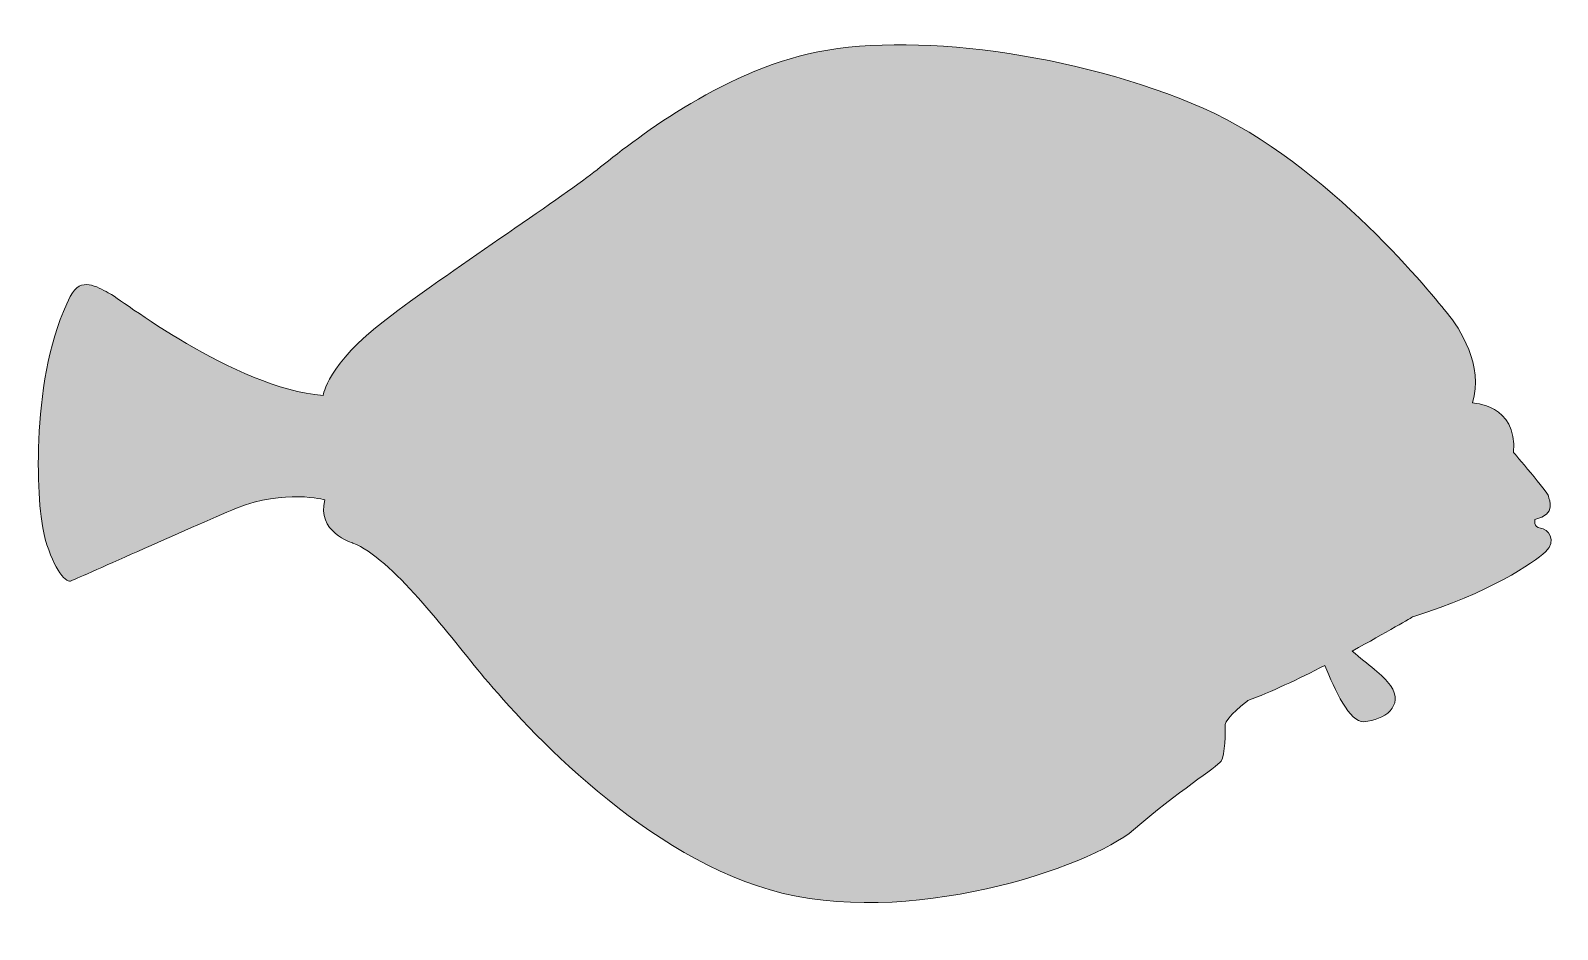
# Model space of a CAD drawing. Header units: inches. Extents: x 3.36 to 8.63, y -7.02 to -3.91.
import ezdxf

# ---------------------------------------------------------------- set-up
doc = ezdxf.new("R2010")
doc.units = ezdxf.units.IN
doc.header["$MEASUREMENT"] = 0
doc.layers.add('Layer 1', color=7, linetype='Continuous')

msp = doc.modelspace()

# ---------------------------------------------------------------- hatches: boundary and pattern name
at = {"layer": 'Layer 1', "true_color": 0xffffff}
h = msp.add_hatch(color=7, dxfattribs=at)
h.dxf.hatch_style = 2
edge = h.paths.add_edge_path()
edge.add_spline(control_points=[(8.2536, -4.8903), (8.2132, -4.8415), (7.842, -4.3717), (7.4097, -4.1813), (6.9774, -3.9908), (6.387, -3.9131), (6.0469, -3.9938), (5.7067, -4.0746), (5.4194, -4.3128), (5.306, -4.4022), (5.1926, -4.4916), (4.793, -4.7543), (4.5883, -4.9102), (4.3837, -5.0662), (4.3713, -5.1725), (4.3713, -5.1725), (4.0634, -5.1487), (3.6675, -4.8366), (3.6292, -4.818), (3.5909, -4.7995), (3.5347, -4.7592), (3.498, -4.8308), (3.3608, -5.0985), (3.3799, -5.5324), (3.4066, -5.6475), (3.4334, -5.7625), (3.4806, -5.8194), (3.4986, -5.8136), (3.5167, -5.8078), (3.9084, -5.6294), (4.0723, -5.5622), (4.2361, -5.495), (4.3775, -5.5332), (4.3775, -5.5332), (4.3448, -5.6427), (4.4736, -5.6822), (4.4736, -5.6822), (4.6088, -5.7348), (4.7952, -5.9873), (4.9166, -6.1337), (5.0379, -6.2801), (5.4447, -6.7432), (5.9146, -6.8797), (6.3844, -7.0162), (7.0171, -6.8027), (7.1693, -6.6719), (7.3216, -6.5411), (7.4571, -6.4562), (7.4715, -6.4351), (7.486, -6.414), (7.4862, -6.3314), (7.4858, -6.3089), (7.4855, -6.2864), (7.5636, -6.2262), (7.5636, -6.2262), (7.6422, -6.1974), (7.7385, -6.1516), (7.8293, -6.1048), (7.865, -6.1886), (7.9153, -6.3025), (7.9649, -6.299), (8.0348, -6.2941), (8.1055, -6.2448), (8.0563, -6.1741), (8.0294, -6.1353), (7.9799, -6.1036), (7.9237, -6.055), (8.0419, -5.9912), (8.1333, -5.9369), (8.1333, -5.9369), (8.3986, -5.8541), (8.5508, -5.7508), (8.5919, -5.7122), (8.633, -5.6735), (8.5994, -5.6328), (8.5745, -5.6305), (8.5497, -5.6281), (8.5548, -5.6012), (8.5548, -5.6012), (8.6314, -5.5833), (8.6036, -5.5332), (8.6023, -5.5206), (8.601, -5.5079), (8.4814, -5.3692), (8.4814, -5.3692), (8.4944, -5.2029), (8.3398, -5.1985), (8.3398, -5.1985), (8.3794, -5.0696), (8.2941, -4.9391), (8.2536, -4.8903)], knot_values=[0, 0, 0, 0, 1, 1, 1, 2, 2, 2, 3, 3, 3, 4, 4, 4, 5, 5, 5, 6, 6, 6, 7, 7, 7, 8, 8, 8, 9, 9, 9, 10, 10, 10, 11, 11, 11, 12, 12, 12, 13, 13, 13, 14, 14, 14, 15, 15, 15, 16, 16, 16, 17, 17, 17, 18, 18, 18, 19, 19, 19, 20, 20, 20, 21, 21, 21, 22, 22, 22, 23, 23, 23, 24, 24, 24, 25, 25, 25, 26, 26, 26, 27, 27, 27, 28, 28, 28, 29, 29, 29, 30, 30, 30, 30], degree=3, periodic=1)

# ---------------------------------------------------------------- linework, layer by layer
at = {"layer": 'Layer 1', "color": 7, "lineweight": 18, "true_color": 0xffffff}
msp.add_open_spline([(8.2536, -4.8903), (8.2132, -4.8415), (7.842, -4.3717), (7.4097, -4.1813), (6.9774, -3.9908), (6.387, -3.9131), (6.0469, -3.9938), (5.7067, -4.0746), (5.4194, -4.3128), (5.306, -4.4022), (5.1926, -4.4916), (4.793, -4.7543), (4.5883, -4.9102), (4.3837, -5.0662), (4.3713, -5.1725), (4.3713, -5.1725), (4.0634, -5.1487), (3.6675, -4.8366), (3.6292, -4.818), (3.5909, -4.7995), (3.5347, -4.7592), (3.498, -4.8308), (3.3608, -5.0985), (3.3799, -5.5324), (3.4066, -5.6475), (3.4334, -5.7625), (3.4806, -5.8194), (3.4986, -5.8136), (3.5167, -5.8078), (3.9084, -5.6294), (4.0723, -5.5622), (4.2361, -5.495), (4.3775, -5.5332), (4.3775, -5.5332), (4.3448, -5.6427), (4.4736, -5.6822), (4.4736, -5.6822), (4.6088, -5.7348), (4.7952, -5.9873), (4.9166, -6.1337), (5.0379, -6.2801), (5.4447, -6.7432), (5.9146, -6.8797), (6.3844, -7.0162), (7.0171, -6.8027), (7.1693, -6.6719), (7.3216, -6.5411), (7.4571, -6.4562), (7.4715, -6.4351), (7.486, -6.414), (7.4862, -6.3314), (7.4858, -6.3089), (7.4855, -6.2864), (7.5636, -6.2262), (7.5636, -6.2262), (7.6422, -6.1974), (7.7385, -6.1516), (7.8293, -6.1048), (7.865, -6.1886), (7.9153, -6.3025), (7.9649, -6.299), (8.0348, -6.2941), (8.1055, -6.2448), (8.0563, -6.1741), (8.0294, -6.1353), (7.9799, -6.1036), (7.9237, -6.055), (8.0419, -5.9912), (8.1333, -5.9369), (8.1333, -5.9369), (8.3986, -5.8541), (8.5508, -5.7508), (8.5919, -5.7122), (8.633, -5.6735), (8.5994, -5.6328), (8.5745, -5.6305), (8.5497, -5.6281), (8.5548, -5.6012), (8.5548, -5.6012), (8.6314, -5.5833), (8.6036, -5.5332), (8.6023, -5.5206), (8.601, -5.5079), (8.4814, -5.3692), (8.4814, -5.3692), (8.4944, -5.2029), (8.3398, -5.1985), (8.3398, -5.1985), (8.3794, -5.0696), (8.2941, -4.9391), (8.2536, -4.8903)], degree=3, knots=[0, 0, 0, 0, 1, 1, 1, 2, 2, 2, 3, 3, 3, 4, 4, 4, 5, 5, 5, 6, 6, 6, 7, 7, 7, 8, 8, 8, 9, 9, 9, 10, 10, 10, 11, 11, 11, 12, 12, 12, 13, 13, 13, 14, 14, 14, 15, 15, 15, 16, 16, 16, 17, 17, 17, 18, 18, 18, 19, 19, 19, 20, 20, 20, 21, 21, 21, 22, 22, 22, 23, 23, 23, 24, 24, 24, 25, 25, 25, 26, 26, 26, 27, 27, 27, 28, 28, 28, 29, 29, 29, 30, 30, 30, 30], dxfattribs=at)

doc.saveas('drawing.dxf')
